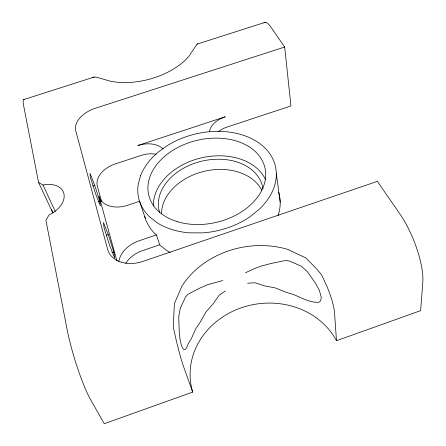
<?xml version="1.0" encoding="UTF-8"?>
<svg xmlns="http://www.w3.org/2000/svg" width="446" height="446" viewBox="0 0 446 446"><rect width="100%" height="100%" fill="white"/><g stroke="black" fill="none" stroke-linecap="round" stroke-linejoin="round"><path stroke-width="0.67" d="M265.275 22.3L197.02 44.137L189.31 55.772A57.138 32.368 -15 0 1 110.223 81.155L97.011 77.342L94.262 77.019L23.432 99.687M225.392 290.959L219.176 295.207L213.021 303.949L205.985 311.938L199.825 322.798L195.61 329.037L191.535 338.291L188.045 344.145L186.634 347.69L185.592 349.084L184.527 349.625L183.473 349.279L181.533 345.934L180.022 339.373L179.164 330.402L178.762 316.554L180.251 308.387L185.536 296.997L187.565 294.527L199.206 288.372L207.758 284.598L222.838 280.579M245.467 272.74L254.699 268.525L261.15 266.111L270.978 263.508L286.048 260.386L289.32 260.999L301.429 266.234L307.378 271.709L315.188 282.764L319.369 290.435L321.148 296.791L321.064 299.221L320.345 301.044L319.018 302.221C310.299 303.035 301.429 297.744 293.485 294.505L286.522 292.437L274.97 287.848L264.718 285.925L254.939 282.764L247.636 283.221M197.89 43.87L197.02 44.137M218.35 131.62A23.253 15.66 -10.8 0 1 227.237 126.987L290.943 105.964L284.682 47.036L95.427 108.233A25.428 15.827 -18.5 0 0 75.775 130.862L107.586 249.186A30.183 22.267 -20.5 0 0 143.049 261.367L377.383 181.355L400.151 214.336A49.066 14.835 68.3 0 1 422.814 282.101L420.628 310.639L336.485 340.711A77.024 68.868 -8.2 0 0 240.505 308.075A77.024 68.868 -8.2 0 0 192.717 392.09L104.258 423.7L90.666 399.783A50.783 7.047 72.9 0 1 67.129 329.544L45.932 220.413L48.999 214.978A23.142 15.303 -24.2 0 0 63.973 193.993A23.142 15.303 -24.2 0 0 43.006 185.018L38.562 182.475L23.861 106.767A37.364 3.897 70.7 0 1 24.09 99.48M170.143 252.458A67.497 49.517 -13.1 0 1 165.734 249.81L159.651 244.809L142.391 250.685A26.76 20.566 -21 0 0 125.744 263.346M159.651 244.809L156.39 234.903L138.862 240.846A27.173 20.622 -20.8 0 0 118.787 261.534M111.885 252.726L113.847 252.062L108.283 234.585L103.411 222.442L104.069 227.806L109.85 246.014L114.756 258.111L113.847 252.062M106.332 235.243L108.283 234.585M139.893 201.152L127.684 205.244A24.619 16.948 -19.3 0 1 99.079 196.485L116.891 260.787M98.594 201.882L99.871 201.453L94.764 185.452L89.997 173.299L90.287 177.123L95.578 193.737L100.389 205.901L99.871 201.453M92.567 77.571L94.262 77.019M92.857 186.088L94.764 185.452M156.39 234.903L154.896 233.693A68.489 49.556 -13.1 0 1 144.777 216.578M284.682 47.036L271.162 27.446A36.416 8.351 73.2 0 0 263.881 22.752M38.562 182.475L52.734 212.692M43.006 185.018L55.298 211.488M192.717 392.09L183.646 366.841A50.041 4.421 78.3 0 1 175.835 338.564L173.249 326.762L174.408 303.626L182.052 285.914A85.041 71.505 -9.9 0 1 287.759 249.392L305.889 257.983L317.257 269.562L321.611 274.898L326.623 285.646A49.355 12.577 62.7 0 1 334.589 313.371L336.485 340.711M139.559 201.308L145.357 218.49M101.632 201.631L97.379 186.372A23.593 16.017 -19.1 0 1 115.118 163.983L140.897 155.476A23.465 15.972 -17.2 0 1 156.161 154.216M276.325 173.684L280.2 202.099M52.962 212.329A8.725 1.026 71.3 0 1 51.279 209.141M163.08 149.014A23.783 15.95 -17.1 0 0 137.775 145.547L225.28 116.768A23.571 15.638 -10.9 0 0 209.403 131.57M278.622 192.187A67.497 49.517 -13.1 0 1 278.109 215.591M161.474 213.667A52.338 38.367 -13.1 0 1 204.396 171.281A52.338 38.367 -13.1 0 1 261.741 190.18M153.424 206.041A58.231 42.114 -13.1 0 1 201.04 157.94A58.231 42.114 -13.1 0 1 265.448 179.431M159.556 212.29A53.107 38.395 -13.1 0 1 202.478 161.012A53.107 38.395 -13.1 0 1 262.967 188.747M140.635 175.501L138.249 184.148A70.206 49.59 -13.2 0 0 149.215 216.5L156.998 222.688A70.206 49.59 -13.2 0 0 189.483 232.834L202.177 232.901A70.206 49.59 -13.2 0 0 250.345 216.494L259.544 209.007A70.206 49.59 -13.2 0 0 220.926 131.403L209.676 131.709A70.206 49.59 -13.2 0 0 167.027 145.775L158.297 152.086A70.206 49.59 -13.2 0 0 140.635 175.501M177.463 221.707A59.692 42.136 -13.2 0 0 265.71 174.486A59.692 42.136 -13.2 0 0 177.24 147.788A59.692 42.136 -13.2 0 0 177.463 221.707"/></g></svg>
